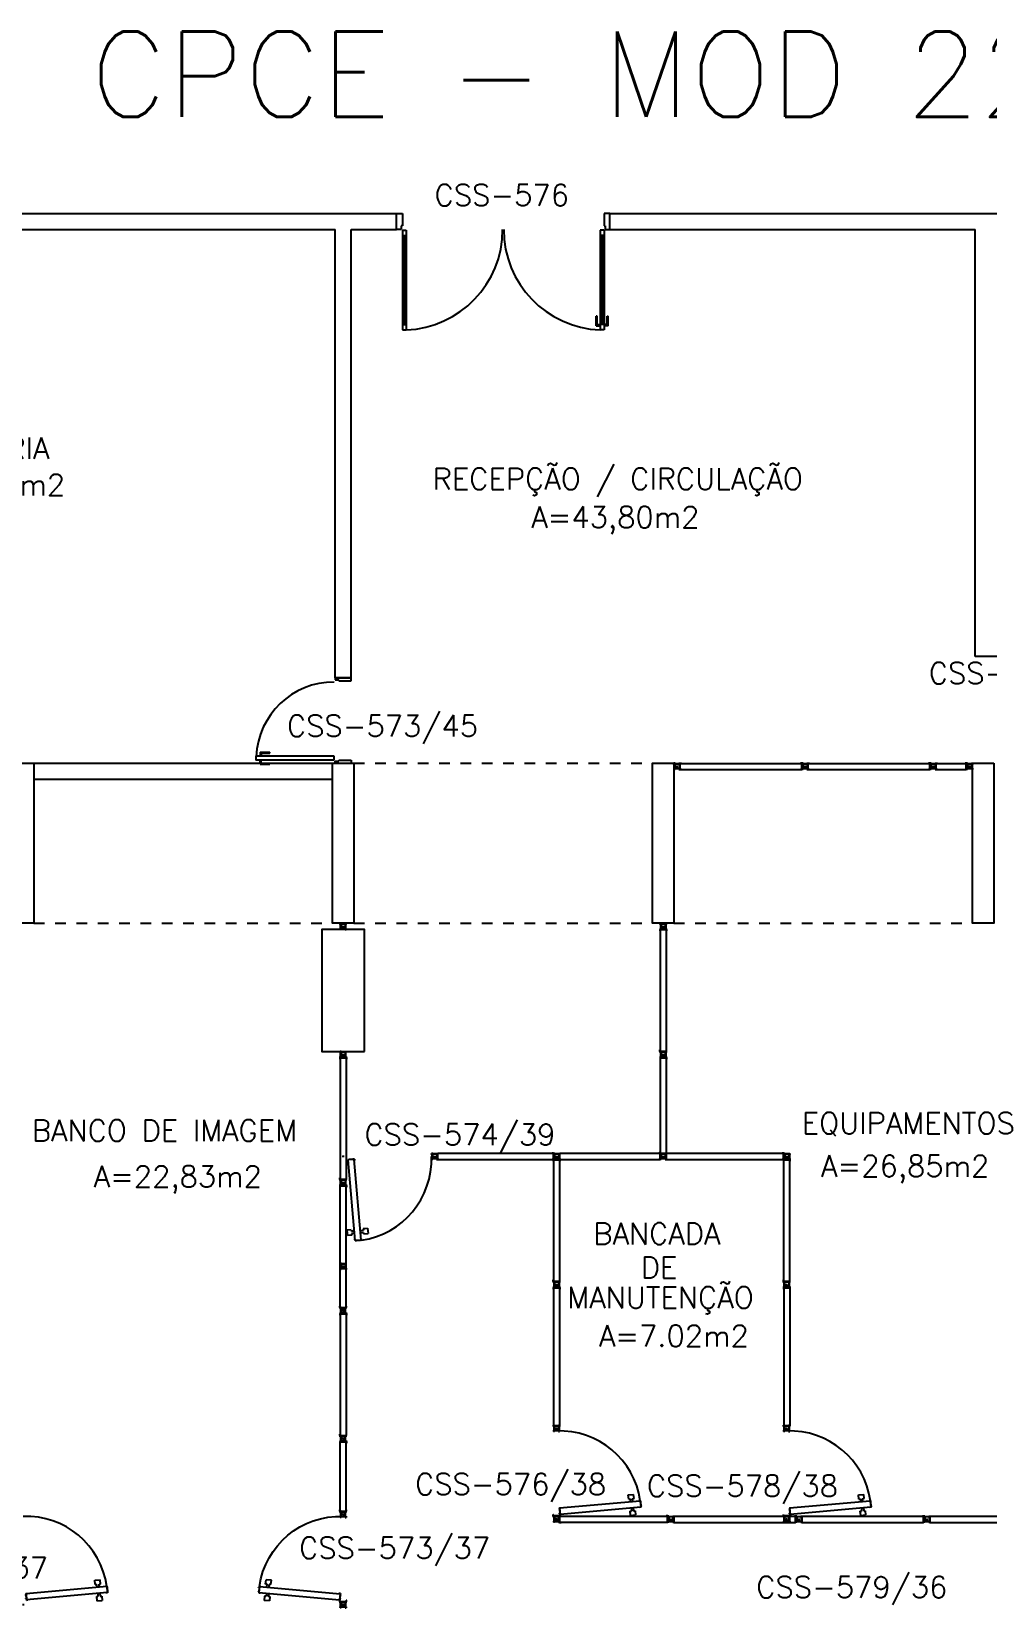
# Model space of a CAD drawing. Extents: x 0 to 244, y -71 to 76.
# Drawn here: x 102.15 to 111.11, y -17.63 to -2.88 of the extents above; entities that cross this region are included whole.
import ezdxf
from ezdxf.enums import TextEntityAlignment as Align

# ---------------------------------------------------------------- set-up
doc = ezdxf.new("R2010")
doc.units = 0
doc.header["$LTSCALE"] = 0.01
doc.header["$MEASUREMENT"] = 0
doc.linetypes.add('HIDDEN2', pattern=[0.1875, 0.125, -0.0625])
doc.layers.get('0').update_dxf_attribs({"linetype": 'CONTINUOUS'})
for name, color, linetype in [('ALV', 2, 'CONTINUOUS'), ('DIV', 2, 'CONTINUOUS'), ('ESQ', 1, 'CONTINUOUS'), ('ESTR', 3, 'CONTINUOUS'), ('PROJ', 1, 'HIDDEN2'), ('TEXTO', 2, 'CONTINUOUS'), ('TEXTO-ENDEREÇO', 2, 'CONTINUOUS'), ('USO', 2, 'CONTINUOUS'), ('ÁREA', 2, 'CONTINUOUS')]:
    doc.layers.add(name, color=color, linetype=linetype)
doc.layers.get('0').freeze()
doc.styles.add('1', font='romans.shx')
doc.styles.add('UNB-100', font='simplex.shx', dxfattribs={"height": 0.2})
doc.styles.add('UNB-100-1', font='simplex.shx', dxfattribs={"height": 0.2})

# ---------------------------------------------------------------- blocks, each defined once
blk = doc.blocks.new('PILAR-SSN')
blk.add_lwpolyline([(0.197, -26.452), (0.197, -27.952), (-0.003, -27.952), (-0.003, -26.452)], close=True)
blk = doc.blocks.new('PLXD-SSN')
at = {"color": 2}
for p, q in [((-0.172, 0.786), (-0.161, 0.787)), ((-0.172, 0.786), (-0.171, 0.772)), ((-0.169, 0.772), (-0.171, 0.772)), ((-0.17, 0.784), (-0.114, 0.789)), ((-0.17, 0.784), (-0.103, 0.028)), ((-0.159, 0.792), (-0.161, 0.792)), ((-0.161, 0.792), (-0.161, 0.787)), ((-0.159, 0.792), (-0.159, 0.787)), ((-0.159, 0.787), (-0.126, 0.79)), ((-0.124, 0.795), (-0.126, 0.795)), ((-0.126, 0.795), (-0.126, 0.79)), ((-0.124, 0.795), (-0.124, 0.79)), ((-0.124, 0.79), (-0.112, 0.791)), ((-0.114, 0.789), (-0.046, 0.033)), ((-0.112, 0.791), (-0.11, 0.777)), ((-0.11, 0.777), (-0.112, 0.777)), ((-0.08, 0.737), (-0.041, 0.74)), ((-0.036, 0.691), (-0.041, 0.74)), ((-0.194, 0.727), (-0.233, 0.723)), ((-0.229, 0.673), (-0.233, 0.723)), ((-0.189, 0.677), (-0.229, 0.673)), ((-0.192, 0.712), (-0.194, 0.727)), ((-0.164, 0.714), (-0.192, 0.712)), ((-0.162, 0.694), (-0.19, 0.692)), ((-0.189, 0.677), (-0.19, 0.692)), ((-0.107, 0.719), (-0.079, 0.722)), ((-0.106, 0.7), (-0.077, 0.702)), ((-0.079, 0.722), (-0.08, 0.737)), ((-0.076, 0.687), (-0.077, 0.702)), ((-0.076, 0.687), (-0.036, 0.691)), ((-0.105, 0.026), (-0.106, 0.04)), ((-0.104, 0.04), (-0.106, 0.04)), ((-0.105, 0.026), (-0.093, 0.027)), ((-0.103, 0.028), (-0.046, 0.033)), ((-0.092, 0.022), (-0.093, 0.027)), ((-0.09, 0.022), (-0.092, 0.022)), ((-0.091, 0.027), (-0.058, 0.03)), ((-0.09, 0.022), (-0.091, 0.027)), ((-0.057, 0.025), (-0.058, 0.03)), ((-0.055, 0.025), (-0.057, 0.025)), ((-0.056, 0.03), (-0.044, 0.031)), ((-0.055, 0.025), (-0.056, 0.03)), ((-0.045, 0.045), (-0.047, 0.045)), ((-0.044, 0.031), (-0.045, 0.045))]:
    blk.add_line(p, q, dxfattribs=at)
for p, q in [((-0.008, 0), (0.006, 0)), ((0, 0.007), (0, -0.006))]:
    blk.add_line(p, q)
at = {"color": 1}
blk.add_arc((-0.064, 0.029), 0.764, 98.125, 182.1419, dxfattribs=at)
blk = doc.blocks.new('MTDIV-SSN')
for p, q in [((-0.0185, 0.0285), (-0.0285, 0.0285)), ((-0.0285, 0.0185), (-0.0285, 0.0285)), ((-0.0265, 0.0185), (-0.0285, 0.0185)), ((-0.0265, 0.0185), (-0.0265, 0.0265)), ((-0.0235, 0.0265), (-0.0265, 0.0265)), ((-0.0235, 0.0215), (-0.0235, 0.0265)), ((-0.0235, -0.0265), (-0.0235, 0.0265)), ((-0.0215, 0.0215), (-0.0235, 0.0215)), ((-0.0215, 0.0265), (-0.0215, 0.0235)), ((-0.0185, 0.0265), (-0.0215, 0.0265)), ((0.0215, 0.0235), (-0.0215, 0.0235)), ((-0.0215, 0.0215), (-0.0215, -0.0215)), ((0.0195, 0.0215), (-0.0195, 0.0215)), ((-0.0195, 0.0215), (-0.0195, -0.0195)), ((-0.0185, 0.0285), (-0.0185, 0.0265)), ((-0.0049, 0), (0.0049, 0)), ((0, 0.0049), (0, -0.0049)), ((0.0185, 0.0265), (0.0185, 0.0285)), ((0.0185, 0.0285), (0.0285, 0.0285)), ((0.0185, 0.0265), (0.0215, 0.0265)), ((0.0195, 0.0215), (0.0195, -0.0195)), ((0.0215, 0.0265), (0.0215, 0.0235)), ((0.0235, 0.0215), (0.0215, 0.0215)), ((0.0215, 0.0215), (0.0215, -0.0215)), ((0.0235, 0.0215), (0.0235, 0.0265)), ((0.0235, 0.0265), (0.0265, 0.0265)), ((0.0235, 0.0265), (0.0235, -0.0265)), ((0.0265, 0.0265), (0.0265, 0.0185)), ((0.0265, 0.0185), (0.0285, 0.0185)), ((0.0285, 0.0185), (0.0285, 0.0285)), ((-0.0285, -0.0185), (-0.0285, -0.0285)), ((-0.0265, -0.0185), (-0.0285, -0.0185)), ((-0.0185, -0.0285), (-0.0285, -0.0285)), ((-0.0265, -0.0265), (-0.0265, -0.0185)), ((-0.0235, -0.0265), (-0.0265, -0.0265)), ((-0.0235, -0.0215), (-0.0235, -0.0265)), ((-0.0075, -0.0215), (-0.0235, -0.0215)), ((-0.0215, -0.0265), (-0.0215, -0.0235)), ((0.0215, -0.0235), (-0.0215, -0.0235)), ((-0.0185, -0.0265), (-0.0215, -0.0265)), ((-0.0095, -0.0195), (-0.0195, -0.0195)), ((-0.0185, -0.0285), (-0.0185, -0.0265)), ((-0.0095, -0.0195), (-0.0095, -0.0115)), ((-0.0075, -0.0115), (-0.0095, -0.0115)), ((-0.0075, -0.0215), (-0.0075, -0.0115)), ((-0.0055, -0.0135), (-0.0075, -0.0135)), ((-0.0055, -0.0215), (-0.0055, -0.0135)), ((0.0055, -0.0215), (-0.0055, -0.0215)), ((0.0055, -0.0215), (0.0055, -0.0135)), ((0.0075, -0.0135), (0.0055, -0.0135)), ((0.0075, -0.0215), (0.0075, -0.0115)), ((0.0095, -0.0115), (0.0075, -0.0115)), ((0.0235, -0.0215), (0.0075, -0.0215)), ((0.0095, -0.0195), (0.0095, -0.0115)), ((0.0195, -0.0195), (0.0095, -0.0195)), ((0.0185, -0.0265), (0.0185, -0.0285)), ((0.0185, -0.0265), (0.0215, -0.0265)), ((0.0185, -0.0285), (0.0285, -0.0285)), ((0.0215, -0.0265), (0.0215, -0.0235)), ((0.0235, -0.0215), (0.0235, -0.0265)), ((0.0235, -0.0265), (0.0265, -0.0265)), ((0.0265, -0.0185), (0.0265, -0.0265)), ((0.0265, -0.0185), (0.0285, -0.0185)), ((0.0285, -0.0185), (0.0285, -0.0285))]:
    blk.add_line(p, q)
blk = doc.blocks.new('DIV12-SSN')
for p, q in [((-0.005, 0), (0.005, 0)), ((0, -0.005), (0, 0.005)), ((0.024, 0.019), (0.028, 0.019)), ((0.024, 0.019), (0.024, 0.017)), ((0.024, 0.017), (0.028, 0.017)), ((0.028, 0.03), (0.043, 0.03)), ((0.028, 0.019), (0.028, 0.03)), ((0.028, -0.017), (0.028, 0.017)), ((0.03, 0.028), (1.169, 0.028)), ((0.03, -0.029), (0.03, 0.028)), ((0.043, 0.03), (0.043, 0.028)), ((1.157, 0.03), (1.157, 0.028)), ((1.171, 0.03), (1.157, 0.03)), ((1.169, -0.029), (1.169, 0.028)), ((1.171, 0.019), (1.171, 0.03)), ((1.176, 0.019), (1.171, 0.019)), ((1.176, 0.017), (1.171, 0.017)), ((1.171, -0.017), (1.171, 0.017)), ((1.176, 0.019), (1.176, 0.017)), ((1.195, 0), (1.205, 0)), ((1.2, -0.005), (1.2, 0.005)), ((0.024, -0.017), (0.028, -0.017)), ((0.024, -0.017), (0.024, -0.019)), ((0.024, -0.019), (0.028, -0.019)), ((0.028, -0.031), (0.028, -0.019)), ((0.028, -0.031), (0.043, -0.031)), ((0.03, -0.029), (1.169, -0.029)), ((0.043, -0.029), (0.043, -0.031)), ((1.157, -0.029), (1.157, -0.031)), ((1.171, -0.031), (1.157, -0.031)), ((1.176, -0.017), (1.171, -0.017)), ((1.176, -0.019), (1.171, -0.019)), ((1.171, -0.031), (1.171, -0.019)), ((1.176, -0.017), (1.176, -0.019))]:
    blk.add_line(p, q)
blk = doc.blocks.new('PE80-SSN')
at = {"color": 2}
for p, q in [((0.075, 0), (-0.075, 0)), ((-0.075, -0.03), (-0.075, 0)), ((0.075, 0), (0.075, -0.02)), ((0.04, -0.03), (-0.075, -0.03)), ((0.075, -0.02), (0.04, -0.02)), ((0.04, -0.03), (0.04, -0.02)), ((0.085, -0.03), (0.817, -0.03)), ((0.085, -0.03), (0.085, -0.065)), ((0.085, -0.065), (0.817, -0.065)), ((0.817, -0.065), (0.817, -0.03))]:
    blk.add_line(p, q, dxfattribs=at)
at = {"color": 1}
for p, q in [((0.777, 0.01), (0.687, 0.01)), ((0.687, 0), (0.687, 0.01)), ((0.777, 0.01), (0.777, -0.03)), ((0.767, 0), (0.687, 0)), ((0.767, -0.095), (0.687, -0.095)), ((0.687, -0.095), (0.687, -0.105)), ((0.777, -0.105), (0.687, -0.105)), ((0.767, 0), (0.767, -0.03)), ((0.767, -0.095), (0.767, -0.065)), ((0.777, -0.105), (0.777, -0.065))]:
    blk.add_line(p, q, dxfattribs=at)
for p, q in [((0.04, -0.771), (-0.075, -0.771)), ((-0.075, -0.771), (-0.075, -0.801)), ((0.075, -0.801), (-0.075, -0.801)), ((0.075, -0.802), (-0.075, -0.802)), ((0.04, -0.771), (0.04, -0.781)), ((0.075, -0.781), (0.04, -0.781)), ((0.075, -0.801), (0.075, -0.781))]:
    blk.add_line(p, q)
blk.add_arc((0.085, -0.03), 0.731, 270, 357.3429, dxfattribs=at)
blk = doc.blocks.new('PFDP-SSN')
for p, q in [((-1.945, 0.156), (-1.945, 1.09)), ((-1.945, 1.09), (-1.91, 1.09)), ((-1.945, 1.04), (-1.91, 1.04)), ((-1.928, 0.206), (-1.928, 1.04)), ((-1.91, 0.156), (-1.91, 1.09)), ((-0.09, 0.155), (-0.09, 1.09)), ((-0.055, 1.09), (-0.09, 1.09)), ((-0.055, 1.04), (-0.09, 1.04)), ((-0.072, 0.205), (-0.072, 1.04)), ((-0.055, 0.155), (-0.055, 1.09)), ((-1.955, 0.15), (-2, 0.15)), ((-2, 0.15), (-2, 0)), ((-1.955, 0.115), (-1.955, 0.15)), ((-1.945, 0.206), (-1.91, 0.206)), ((-1.945, 0.156), (-1.91, 0.156)), ((-0.055, 0.205), (-0.09, 0.205)), ((-0.055, 0.155), (-0.09, 0.155)), ((-0.045, 0.115), (-0.045, 0.15)), ((-0.045, 0.15), (0, 0.15)), ((0, 0.15), (0, 0)), ((-2, 0), (-1.945, 0)), ((-1.945, 0.115), (-1.955, 0.115)), ((-1.945, 0), (-1.945, 0.115)), ((-0.055, 0), (-0.055, 0.115)), ((-0.055, 0.115), (-0.045, 0.115)), ((0, 0), (-0.055, 0))]:
    blk.add_line(p, q)
for centre, start, end in [((-1.945, 0.15), 0, 87.8662), ((-0.055, 0.15), 92.1338, 180)]:
    blk.add_arc(centre, 0.94, start, end)

msp = doc.modelspace()

# ---------------------------------------------------------------- linework, layer by layer
at = {"layer": 'ALV'}
for p, q in [((95.972, -4.582), (105.572, -4.582)), ((105.572, -4.732), (105.572, -4.582)), ((107.572, -4.582), (117.172, -4.582)), ((107.572, -4.732), (107.572, -4.582)), ((95.972, -4.732), (104.997, -4.732)), ((104.997, -8.931), (104.997, -4.732)), ((105.147, -8.931), (105.147, -4.732)), ((105.147, -4.732), (105.572, -4.732)), ((107.572, -4.732), (110.997, -4.732)), ((110.997, -8.732), (110.997, -4.732)), ((111.247, -8.732), (110.997, -8.732)), ((102.172, -9.732), (104.972, -9.732)), ((102.172, -9.882), (104.972, -9.882))]:
    msp.add_line(p, q, dxfattribs=at)
at = {"layer": 'DIV'}
for p, q in [((110.629, -9.731), (110.644, -9.731)), ((110.629, -9.743), (110.629, -9.731)), ((110.631, -9.733), (110.913, -9.733)), ((110.631, -9.79), (110.631, -9.733)), ((110.644, -9.731), (110.644, -9.733)), ((110.901, -9.731), (110.901, -9.733)), ((110.915, -9.731), (110.901, -9.731)), ((110.913, -9.79), (110.913, -9.733)), ((110.915, -9.743), (110.915, -9.731)), ((110.596, -9.761), (110.606, -9.761)), ((110.601, -9.766), (110.601, -9.756)), ((110.624, -9.743), (110.629, -9.743)), ((110.624, -9.743), (110.624, -9.745)), ((110.624, -9.745), (110.629, -9.745)), ((110.624, -9.778), (110.629, -9.778)), ((110.624, -9.778), (110.624, -9.78)), ((110.624, -9.78), (110.629, -9.78)), ((110.629, -9.778), (110.629, -9.745)), ((110.629, -9.792), (110.629, -9.78)), ((110.629, -9.792), (110.644, -9.792)), ((110.631, -9.79), (110.913, -9.79)), ((110.644, -9.79), (110.644, -9.792)), ((110.901, -9.79), (110.901, -9.792)), ((110.915, -9.792), (110.901, -9.792)), ((110.92, -9.743), (110.915, -9.743)), ((110.92, -9.745), (110.915, -9.745)), ((110.915, -9.778), (110.915, -9.745)), ((110.92, -9.778), (110.915, -9.778)), ((110.92, -9.78), (110.915, -9.78)), ((110.915, -9.792), (110.915, -9.78)), ((110.92, -9.743), (110.92, -9.745)), ((110.92, -9.778), (110.92, -9.78)), ((110.938, -9.761), (110.949, -9.761)), ((110.943, -9.766), (110.943, -9.756)), ((108.042, -12.489), (108.042, -12.504)), ((108.042, -12.489), (108.054, -12.489)), ((108.044, -12.504), (108.042, -12.504)), ((108.044, -12.491), (108.044, -13.385)), ((108.044, -12.491), (108.101, -12.491)), ((108.054, -12.484), (108.054, -12.489)), ((108.056, -12.484), (108.054, -12.484)), ((108.056, -12.484), (108.056, -12.489)), ((108.056, -12.489), (108.089, -12.489)), ((108.067, -12.461), (108.077, -12.461)), ((108.072, -12.456), (108.072, -12.466)), ((108.089, -12.484), (108.089, -12.489)), ((108.091, -12.484), (108.089, -12.484)), ((108.091, -12.484), (108.091, -12.489)), ((108.091, -12.489), (108.103, -12.489)), ((108.101, -12.491), (108.101, -13.385)), ((108.103, -12.504), (108.101, -12.504)), ((108.103, -12.489), (108.103, -12.504)), ((105.925, -13.416), (105.936, -13.416)), ((105.93, -13.421), (105.93, -13.411)), ((105.954, -13.397), (105.959, -13.397)), ((105.954, -13.397), (105.954, -13.399)), ((105.954, -13.399), (105.959, -13.399)), ((105.959, -13.385), (105.973, -13.385)), ((105.959, -13.397), (105.959, -13.385)), ((105.959, -13.432), (105.959, -13.399)), ((105.961, -13.387), (107.043, -13.387)), ((105.961, -13.444), (105.961, -13.387)), ((105.973, -13.385), (105.973, -13.387)), ((107.031, -13.385), (107.031, -13.387)), ((107.045, -13.385), (107.031, -13.385)), ((107.043, -13.444), (107.043, -13.387)), ((107.045, -13.397), (107.045, -13.385)), ((107.05, -13.397), (107.045, -13.397)), ((107.05, -13.399), (107.045, -13.399)), ((107.045, -13.432), (107.045, -13.399)), ((107.05, -13.397), (107.05, -13.399)), ((107.068, -13.416), (107.079, -13.416)), ((107.068, -13.416), (107.079, -13.416)), ((107.074, -13.421), (107.074, -13.411)), ((107.074, -13.421), (107.074, -13.411)), ((107.097, -13.397), (107.102, -13.397)), ((107.097, -13.397), (107.097, -13.399)), ((107.097, -13.399), (107.102, -13.399)), ((107.102, -13.385), (107.116, -13.385)), ((107.102, -13.397), (107.102, -13.385)), ((107.102, -13.432), (107.102, -13.399)), ((107.104, -13.387), (108.042, -13.387)), ((107.104, -13.444), (107.104, -13.387)), ((107.116, -13.385), (107.116, -13.387)), ((108.03, -13.385), (108.03, -13.387)), ((108.044, -13.385), (108.03, -13.385)), ((108.044, -13.373), (108.042, -13.373)), ((108.042, -13.387), (108.042, -13.373)), ((108.044, -13.373), (108.042, -13.373)), ((108.042, -13.387), (108.042, -13.373)), ((108.042, -13.444), (108.042, -13.387)), ((108.042, -13.387), (108.054, -13.387)), ((108.042, -13.387), (108.054, -13.387)), ((108.044, -13.397), (108.044, -13.385)), ((108.044, -13.385), (108.101, -13.385)), ((108.044, -13.385), (108.101, -13.385)), ((108.049, -13.397), (108.044, -13.397)), ((108.049, -13.399), (108.044, -13.399)), ((108.044, -13.432), (108.044, -13.399)), ((108.049, -13.397), (108.049, -13.399)), ((108.054, -13.392), (108.054, -13.387)), ((108.054, -13.392), (108.054, -13.387)), ((108.056, -13.392), (108.054, -13.392)), ((108.056, -13.392), (108.054, -13.392)), ((108.056, -13.387), (108.089, -13.387)), ((108.056, -13.392), (108.056, -13.387)), ((108.056, -13.387), (108.089, -13.387)), ((108.056, -13.392), (108.056, -13.387)), ((108.067, -13.416), (108.078, -13.416)), ((108.067, -13.416), (108.078, -13.416)), ((108.072, -13.421), (108.072, -13.411)), ((108.072, -13.411), (108.072, -13.421)), ((108.089, -13.392), (108.089, -13.387)), ((108.089, -13.392), (108.089, -13.387)), ((108.091, -13.392), (108.089, -13.392)), ((108.091, -13.392), (108.089, -13.392)), ((108.091, -13.387), (108.103, -13.387)), ((108.091, -13.392), (108.091, -13.387)), ((108.091, -13.387), (108.103, -13.387)), ((108.091, -13.392), (108.091, -13.387)), ((108.096, -13.397), (108.101, -13.397)), ((108.096, -13.397), (108.096, -13.399)), ((108.096, -13.399), (108.101, -13.399)), ((108.103, -13.373), (108.101, -13.373)), ((108.103, -13.373), (108.101, -13.373)), ((108.101, -13.385), (108.115, -13.385)), ((108.101, -13.397), (108.101, -13.385)), ((108.101, -13.432), (108.101, -13.399)), ((108.103, -13.387), (108.103, -13.373)), ((108.103, -13.387), (108.103, -13.373)), ((108.103, -13.387), (109.2, -13.387)), ((108.103, -13.444), (108.103, -13.387)), ((108.115, -13.385), (108.115, -13.387)), ((109.188, -13.385), (109.188, -13.387)), ((109.202, -13.385), (109.188, -13.385)), ((109.2, -13.444), (109.2, -13.387)), ((109.202, -13.397), (109.202, -13.385)), ((109.207, -13.397), (109.202, -13.397)), ((109.207, -13.399), (109.202, -13.399)), ((109.202, -13.432), (109.202, -13.399)), ((109.207, -13.397), (109.207, -13.399)), ((109.225, -13.416), (109.236, -13.416)), ((109.231, -13.421), (109.231, -13.411)), ((105.954, -13.432), (105.959, -13.432)), ((105.954, -13.432), (105.954, -13.434)), ((105.954, -13.434), (105.959, -13.434)), ((105.959, -13.446), (105.959, -13.434)), ((105.959, -13.446), (105.973, -13.446)), ((105.961, -13.444), (107.043, -13.444)), ((105.973, -13.444), (105.973, -13.446)), ((107.031, -13.444), (107.031, -13.446)), ((107.045, -13.446), (107.031, -13.446)), ((107.05, -13.432), (107.045, -13.432)), ((107.05, -13.434), (107.045, -13.434)), ((107.045, -13.446), (107.045, -13.434)), ((107.05, -13.432), (107.05, -13.434)), ((107.097, -13.432), (107.102, -13.432)), ((107.097, -13.432), (107.097, -13.434)), ((107.097, -13.434), (107.102, -13.434)), ((107.102, -13.446), (107.102, -13.434)), ((107.102, -13.446), (107.116, -13.446)), ((107.104, -13.444), (108.042, -13.444)), ((107.116, -13.444), (107.116, -13.446)), ((108.03, -13.444), (108.03, -13.446)), ((108.044, -13.446), (108.03, -13.446)), ((108.049, -13.432), (108.044, -13.432)), ((108.049, -13.434), (108.044, -13.434)), ((108.044, -13.446), (108.044, -13.434)), ((108.049, -13.432), (108.049, -13.434)), ((108.096, -13.432), (108.101, -13.432)), ((108.096, -13.432), (108.096, -13.434)), ((108.096, -13.434), (108.101, -13.434)), ((108.101, -13.446), (108.101, -13.434)), ((108.101, -13.446), (108.115, -13.446)), ((108.103, -13.444), (109.2, -13.444)), ((108.115, -13.444), (108.115, -13.446)), ((109.188, -13.444), (109.188, -13.446)), ((109.202, -13.446), (109.188, -13.446)), ((109.207, -13.432), (109.202, -13.432)), ((109.207, -13.434), (109.202, -13.434)), ((109.202, -13.446), (109.202, -13.434)), ((109.207, -13.432), (109.207, -13.434)), ((107.042, -14.645), (107.054, -14.645)), ((107.042, -14.645), (107.042, -14.66)), ((107.044, -14.66), (107.042, -14.66)), ((107.044, -14.647), (107.044, -15.941)), ((107.044, -14.647), (107.101, -14.647)), ((107.056, -14.64), (107.054, -14.64)), ((107.054, -14.64), (107.054, -14.645)), ((107.056, -14.64), (107.056, -14.645)), ((107.056, -14.645), (107.089, -14.645)), ((107.067, -14.617), (107.077, -14.617)), ((107.072, -14.612), (107.072, -14.622)), ((107.091, -14.64), (107.089, -14.64)), ((107.089, -14.64), (107.089, -14.645)), ((107.091, -14.64), (107.091, -14.645)), ((107.091, -14.645), (107.103, -14.645)), ((107.101, -14.647), (107.101, -15.941)), ((107.103, -14.66), (107.101, -14.66)), ((107.103, -14.645), (107.103, -14.66)), ((109.199, -14.645), (109.199, -14.66)), ((109.199, -14.645), (109.211, -14.645)), ((109.201, -14.66), (109.199, -14.66)), ((109.201, -14.647), (109.201, -15.941)), ((109.201, -14.647), (109.258, -14.647)), ((109.211, -14.64), (109.211, -14.645)), ((109.213, -14.64), (109.211, -14.64)), ((109.213, -14.64), (109.213, -14.645)), ((109.213, -14.645), (109.246, -14.645)), ((109.224, -14.617), (109.234, -14.617)), ((109.229, -14.612), (109.229, -14.622)), ((109.246, -14.64), (109.246, -14.645)), ((109.248, -14.64), (109.246, -14.64)), ((109.248, -14.64), (109.248, -14.645)), ((109.248, -14.645), (109.26, -14.645)), ((109.258, -14.647), (109.258, -15.941)), ((109.26, -14.66), (109.258, -14.66)), ((109.26, -14.645), (109.26, -14.66)), ((105.054, -16.084), (105.054, -16.089)), ((105.056, -16.084), (105.054, -16.084)), ((105.056, -16.084), (105.056, -16.089)), ((105.067, -16.061), (105.077, -16.061)), ((105.072, -16.066), (105.072, -16.056)), ((105.089, -16.084), (105.089, -16.089)), ((105.091, -16.084), (105.089, -16.084)), ((105.091, -16.084), (105.091, -16.089)), ((105.042, -16.089), (105.042, -16.104)), ((105.042, -16.089), (105.054, -16.089)), ((105.044, -16.104), (105.042, -16.104)), ((105.044, -16.739), (105.044, -16.091)), ((105.044, -16.091), (105.101, -16.091)), ((105.056, -16.089), (105.089, -16.089)), ((105.091, -16.089), (105.103, -16.089)), ((105.101, -16.739), (105.101, -16.091)), ((105.103, -16.104), (105.101, -16.104)), ((105.103, -16.089), (105.103, -16.104)), ((105.044, -16.727), (105.042, -16.727)), ((105.042, -16.741), (105.042, -16.727)), ((105.042, -16.741), (105.054, -16.741)), ((105.044, -16.739), (105.101, -16.739)), ((105.054, -16.746), (105.054, -16.741)), ((105.056, -16.746), (105.054, -16.746)), ((105.056, -16.741), (105.089, -16.741)), ((105.056, -16.746), (105.056, -16.741)), ((105.067, -16.77), (105.077, -16.77)), ((105.072, -16.775), (105.072, -16.765)), ((105.072, -16.775), (105.072, -16.765)), ((105.089, -16.746), (105.089, -16.741)), ((105.091, -16.746), (105.089, -16.746)), ((105.091, -16.741), (105.103, -16.741)), ((105.091, -16.746), (105.091, -16.741)), ((105.103, -16.727), (105.101, -16.727)), ((105.103, -16.741), (105.103, -16.727)), ((107.041, -16.773), (107.043, -16.773)), ((107.041, -16.787), (107.041, -16.773)), ((107.053, -16.787), (107.041, -16.787)), ((107.1, -16.785), (107.043, -16.785)), ((107.053, -16.792), (107.053, -16.787)), ((107.053, -16.792), (107.055, -16.792)), ((107.055, -16.792), (107.055, -16.787)), ((107.088, -16.787), (107.055, -16.787)), ((107.067, -16.816), (107.077, -16.816)), ((107.077, -16.816), (107.067, -16.816)), ((107.067, -16.816), (107.077, -16.816)), ((107.072, -16.811), (107.072, -16.821)), ((107.072, -16.821), (107.072, -16.811)), ((107.072, -16.821), (107.072, -16.811)), ((107.088, -16.792), (107.088, -16.787)), ((107.088, -16.792), (107.09, -16.792)), ((107.09, -16.792), (107.09, -16.787)), ((107.102, -16.787), (107.09, -16.787)), ((107.095, -16.797), (107.1, -16.797)), ((107.095, -16.797), (107.095, -16.799)), ((107.095, -16.799), (107.1, -16.799)), ((107.1, -16.773), (107.102, -16.773)), ((107.1, -16.785), (107.115, -16.785)), ((107.1, -16.797), (107.1, -16.785)), ((107.1, -16.832), (107.1, -16.799)), ((107.102, -16.787), (107.102, -16.773)), ((107.102, -16.787), (108.113, -16.787)), ((107.102, -16.844), (107.102, -16.787)), ((107.115, -16.785), (107.115, -16.787)), ((108.101, -16.785), (108.101, -16.787)), ((108.115, -16.785), (108.101, -16.785)), ((108.113, -16.844), (108.113, -16.787)), ((108.115, -16.797), (108.115, -16.785)), ((108.12, -16.797), (108.115, -16.797)), ((108.12, -16.799), (108.115, -16.799)), ((108.115, -16.832), (108.115, -16.799)), ((108.12, -16.797), (108.12, -16.799)), ((108.139, -16.816), (108.149, -16.816)), ((108.144, -16.821), (108.144, -16.811)), ((109.198, -16.787), (109.198, -16.773)), ((109.198, -16.773), (109.2, -16.773)), ((109.21, -16.787), (109.198, -16.787)), ((109.257, -16.785), (109.2, -16.785)), ((109.21, -16.792), (109.21, -16.787)), ((109.21, -16.792), (109.212, -16.792)), ((109.245, -16.787), (109.212, -16.787)), ((109.212, -16.792), (109.212, -16.787)), ((109.224, -16.816), (109.234, -16.816)), ((109.234, -16.816), (109.224, -16.816)), ((109.224, -16.816), (109.234, -16.816)), ((109.229, -16.821), (109.229, -16.811)), ((109.229, -16.821), (109.229, -16.811)), ((109.229, -16.811), (109.229, -16.821)), ((109.245, -16.792), (109.245, -16.787)), ((109.245, -16.792), (109.247, -16.792)), ((109.259, -16.787), (109.247, -16.787)), ((109.247, -16.792), (109.247, -16.787)), ((109.252, -16.797), (109.252, -16.799)), ((109.252, -16.797), (109.257, -16.797)), ((109.252, -16.799), (109.257, -16.799)), ((109.257, -16.773), (109.259, -16.773)), ((109.257, -16.797), (109.257, -16.785)), ((109.257, -16.785), (109.272, -16.785)), ((109.257, -16.832), (109.257, -16.799)), ((109.259, -16.787), (109.259, -16.773)), ((109.259, -16.844), (109.259, -16.787)), ((109.272, -16.785), (109.272, -16.787)), ((107.095, -16.832), (107.1, -16.832)), ((107.095, -16.832), (107.095, -16.834)), ((107.095, -16.834), (107.1, -16.834)), ((107.1, -16.846), (107.1, -16.834)), ((107.1, -16.846), (107.115, -16.846)), ((107.102, -16.844), (108.113, -16.844)), ((107.115, -16.844), (107.115, -16.846)), ((108.101, -16.844), (108.101, -16.846)), ((108.115, -16.846), (108.101, -16.846)), ((108.12, -16.832), (108.115, -16.832)), ((108.12, -16.834), (108.115, -16.834)), ((108.115, -16.846), (108.115, -16.834)), ((108.12, -16.832), (108.12, -16.834)), ((109.252, -16.832), (109.252, -16.834)), ((109.252, -16.832), (109.257, -16.832)), ((109.252, -16.834), (109.257, -16.834)), ((109.257, -16.846), (109.257, -16.834)), ((109.257, -16.846), (109.272, -16.846)), ((109.272, -16.844), (109.272, -16.846)), ((105.044, -17.574), (105.042, -17.574)), ((105.042, -17.589), (105.042, -17.574)), ((105.042, -17.589), (105.054, -17.589)), ((105.044, -17.587), (105.101, -17.587)), ((105.054, -17.594), (105.054, -17.589)), ((105.056, -17.594), (105.054, -17.594)), ((105.056, -17.589), (105.089, -17.589)), ((105.056, -17.594), (105.056, -17.589)), ((105.067, -17.617), (105.077, -17.617)), ((105.072, -17.622), (105.072, -17.612)), ((105.089, -17.594), (105.089, -17.589)), ((105.091, -17.594), (105.089, -17.594)), ((105.091, -17.589), (105.103, -17.589)), ((105.091, -17.594), (105.091, -17.589)), ((105.103, -17.574), (105.101, -17.574)), ((105.103, -17.589), (105.103, -17.574))]:
    msp.add_line(p, q, dxfattribs=at)
msp.add_lwpolyline([(105.272, -12.432), (105.272, -11.289), (104.872, -11.289), (104.872, -12.432)], close=True, dxfattribs=at)
at = {"layer": 'ESQ'}
for p, q in [((107.452, -5.542), (107.442, -5.542)), ((107.442, -5.632), (107.442, -5.542)), ((107.452, -5.622), (107.452, -5.542)), ((107.547, -5.542), (107.557, -5.542)), ((107.547, -5.622), (107.547, -5.542)), ((107.557, -5.632), (107.557, -5.542)), ((107.442, -5.632), (107.482, -5.632)), ((107.452, -5.622), (107.482, -5.622)), ((107.547, -5.622), (107.517, -5.622)), ((107.557, -5.632), (107.517, -5.632))]:
    msp.add_line(p, q, dxfattribs=at)
at = {"layer": 'PROJ'}
for p, q in [((105.172, -9.732), (107.972, -9.732)), ((102.172, -11.232), (104.972, -11.232)), ((105.172, -11.232), (107.972, -11.232)), ((108.172, -11.232), (110.972, -11.232))]:
    msp.add_line(p, q, dxfattribs=at)

# ---------------------------------------------------------------- block references
at = {"layer": 'DIV'}
for name, p in [('MTDIV-SSN', (108.201, -9.761)), ('DIV12-SSN', (108.201, -9.761)), ('MTDIV-SSN', (109.401, -9.761)), ('DIV12-SSN', (109.401, -9.761)), ('MTDIV-SSN', (110.601, -9.761)), ('MTDIV-SSN', (110.943, -9.761)), ('MTDIV-SSN', (105.072, -11.261)), ('MTDIV-SSN', (108.072, -11.261)), ('MTDIV-SSN', (105.072, -12.461)), ('MTDIV-SSN', (108.072, -12.461)), ('MTDIV-SSN', (105.93, -13.416)), ('MTDIV-SSN', (107.074, -13.416)), ('MTDIV-SSN', (108.072, -13.416)), ('MTDIV-SSN', (109.231, -13.416)), ('MTDIV-SSN', (105.072, -13.661)), ('MTDIV-SSN', (105.072, -14.446)), ('MTDIV-SSN', (107.072, -14.617)), ('MTDIV-SSN', (109.229, -14.617)), ('MTDIV-SSN', (107.072, -15.964)), ('MTDIV-SSN', (109.229, -15.964)), ('MTDIV-SSN', (107.072, -16.816)), ('MTDIV-SSN', (108.144, -16.816)), ('DIV12-SSN', (108.144, -16.816)), ('MTDIV-SSN', (109.229, -16.816)), ('MTDIV-SSN', (109.344, -16.816)), ('DIV12-SSN', (109.344, -16.816)), ('MTDIV-SSN', (110.544, -16.816)), ('DIV12-SSN', (110.544, -16.816)), ('MTDIV-SSN', (105.072, -17.617))]:
    msp.add_blockref(name, p, dxfattribs=at)
for name, p, rotation in [('DIV12-SSN', (108.072, -11.261), 270), ('DIV12-SSN', (105.072, -12.461), 270), ('PLXD-SSN', (105.072, -13.416), 180), ('DIV12-SSN', (107.072, -13.417), 270), ('DIV12-SSN', (109.229, -13.417), 270), ('DIV12-SSN', (105.072, -14.861), 270), ('PLXD-SSN', (107.072, -16.816), 270), ('PLXD-SSN', (109.229, -16.816), 270), ('PLXD-SSN', (102.072, -17.617), 270)]:
    msp.add_blockref(name, p, dxfattribs=dict(at, rotation=rotation))
at = {"layer": 'DIV', "xscale": -1}
for name, p, rotation in [('DIV12-SSN', (105.072, -14.861), 270), ('MTDIV-SSN', (105.072, -14.861), 180), ('MTDIV-SSN', (105.072, -16.061), 180), ('PLXD-SSN', (105.072, -17.617), 90), ('MTDIV-SSN', (105.072, -16.77), 180)]:
    msp.add_blockref(name, p, dxfattribs=dict(at, rotation=rotation))
at = {"layer": 'ESQ', "rotation": 180}
for name, p in [('PFDP-SSN', (105.572, -4.582)), ('PE80-SSN', (105.072, -9.732))]:
    msp.add_blockref(name, p, dxfattribs=at)
at = {"layer": 'ESTR'}
for p in [(101.975, 16.72), (104.975, 16.72), (107.975, 16.72), (110.975, 16.72)]:
    msp.add_blockref('PILAR-SSN', p, dxfattribs=at)

# ---------------------------------------------------------------- texts
at = {"layer": 'TEXTO', "style": 'UNB-100'}
for s, p in [('SECRETARIA', (100.767, -6.881)), ('RECEPÇÃO / CIRCULAÇÃO', (105.911, -7.168)), ('BANCO DE IMAGEM', (102.154, -13.273)), ('EQUIPAMENTOS', (109.37, -13.204)), ('BANCADA', (107.417, -14.24)), ('DE', (107.861, -14.557)), ('MANUTENÇÃO', (107.172, -14.838))]:
    msp.add_text(s, height=0.2, dxfattribs=at).set_placement(p)
for s, p in [('A=29.47m2', (101.678, -7.223)), ('A=43,80m2', (107.623, -7.525))]:
    msp.add_text(s, height=0.2, dxfattribs=at).set_placement(p, align=Align.CENTER)
at = {"layer": 'TEXTO-ENDEREÇO', "style": 'UNB-100-1'}
for s, p in [('CSS-576', (105.929, -4.508)), ('CSS-580/46', (110.561, -8.987)), ('CSS-573/45', (104.545, -9.483)), ('CSS-574/39', (105.271, -13.312)), ('CSS-576/38', (105.746, -16.586)), ('CSS-578/38', (107.919, -16.604)), ('CSS-573/37', (104.659, -17.185)), ('CSS-570/37', (100.514, -17.37)), ('CSS-579/36', (108.944, -17.551))]:
    msp.add_text(s, height=0.2, dxfattribs=at).set_placement(p)
at = {"layer": 'USO', "style": '1'}
msp.add_text('CPCE - MOD 22', height=0.8, dxfattribs=at).set_placement((102.702, -3.676))
at = {"layer": 'ÁREA', "style": 'UNB-100'}
for s, p in [('A=26,85m2', (110.34, -13.606)), ('A=22,83m2', (103.522, -13.703)), ('A=7.02m2', (108.171, -15.198))]:
    msp.add_text(s, height=0.2, dxfattribs=at).set_placement(p, align=Align.CENTER)

doc.saveas('drawing.dxf')
